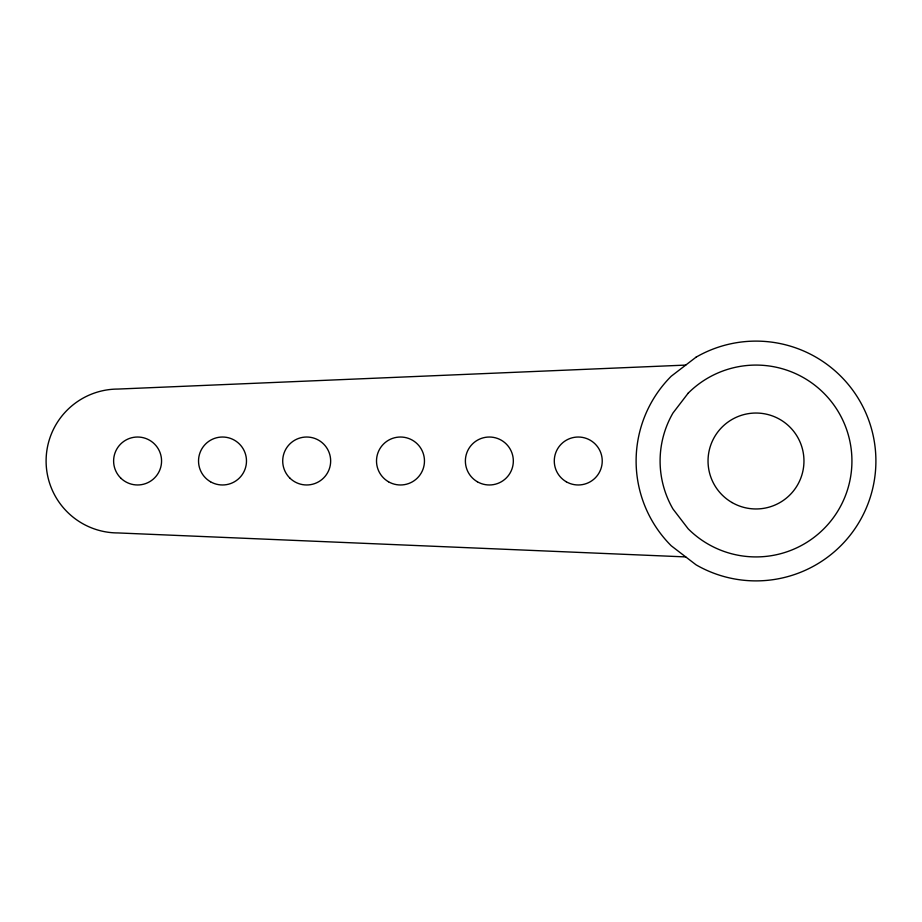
<?xml version="1.0" encoding="UTF-8"?>
<svg xmlns="http://www.w3.org/2000/svg" width="922" height="922" viewBox="0 0 922 922"><rect width="100%" height="100%" fill="white"/><g stroke="black" fill="none" stroke-linecap="round" stroke-linejoin="round"><path stroke-width="1.38" d="M685.738 365.089L118.039 389.061A71.939 71.939 0 0 0 46.1 461A71.939 71.939 0 0 0 118.039 532.939L685.738 556.911M688.181 393.175L672.945 413.044A95.911 95.911 0 0 0 672.945 508.956L688.181 528.825A95.911 95.911 0 0 0 823.83 528.825A95.911 95.911 0 0 0 823.83 393.175A95.911 95.911 0 0 0 688.181 393.175M696.064 357.171L671.228 376.222A119.895 119.895 0 0 0 671.228 545.778L696.064 564.829A119.895 119.895 0 0 0 875.9 461A119.895 119.895 0 0 0 696.064 357.171M120.632 477.953A23.984 23.984 0 0 0 160.751 467.2A23.984 23.984 0 0 0 131.385 437.835A23.984 23.984 0 0 0 120.632 477.953M210.516 481.768A23.984 23.984 0 0 0 246.485 461A23.984 23.984 0 0 0 210.516 440.232A23.984 23.984 0 0 0 210.516 481.768M289.727 477.953A23.984 23.984 0 0 0 329.846 467.2A23.984 23.984 0 0 0 300.48 437.835A23.984 23.984 0 0 0 289.727 477.953M388.496 481.768A23.984 23.984 0 0 0 424.466 461A23.984 23.984 0 0 0 388.496 440.232A23.984 23.984 0 0 0 388.496 481.768M477.365 481.768A23.984 23.984 0 0 0 513.335 461A23.984 23.984 0 0 0 477.365 440.232A23.984 23.984 0 0 0 477.365 481.768M566.269 481.768A23.984 23.984 0 0 0 602.239 461A23.984 23.984 0 0 0 566.269 440.232A23.984 23.984 0 0 0 566.269 481.768M732.022 502.536A47.956 47.956 0 0 0 803.961 461A47.956 47.956 0 0 0 732.022 419.464A47.956 47.956 0 0 0 732.022 502.536"/></g></svg>
